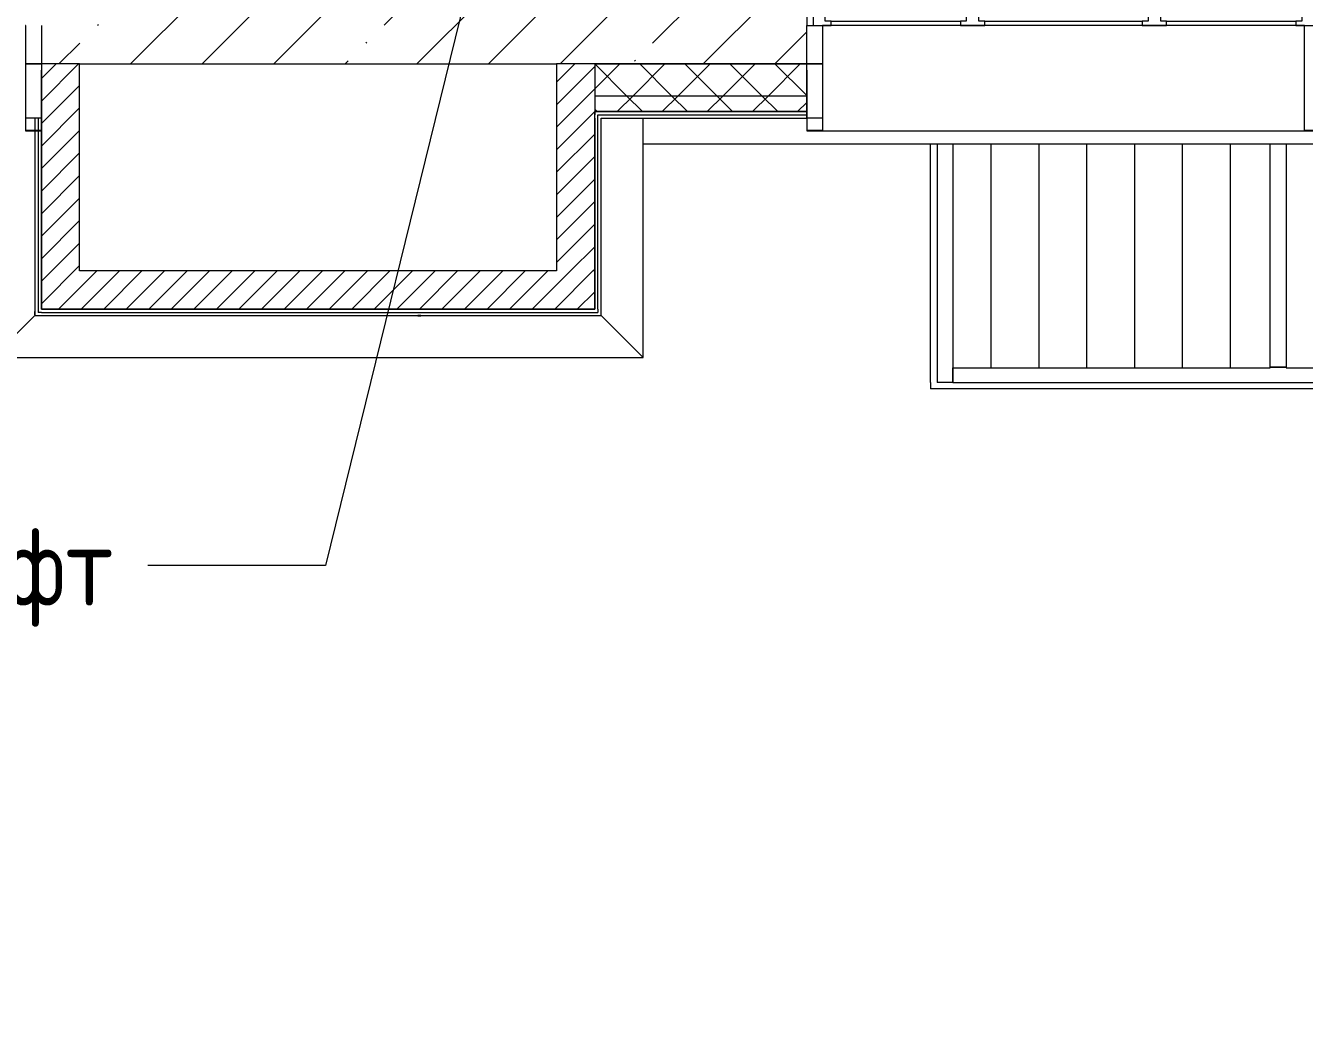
# Model space of a CAD drawing. Header units: millimetres. Extents: x -515342 to 330399, y -224905 to 507333.
# Drawn here: x -294778 to -290768, y -36151 to -33004 of the extents above; entities that cross this region are included whole.
import ezdxf

# ---------------------------------------------------------------- set-up
doc = ezdxf.new("R2010")
doc.units = ezdxf.units.MM
doc.layers.get('0').update_dxf_attribs({"lineweight": 0})
for name, color, linetype, lineweight in [('_ Окна', 7, 'Continuous', 0), ('Аннотация', 7, 'Continuous', 0), ('Витраж', 7, 'Continuous', 0), ('Обобщенные модели', 7, 'Continuous', 0), ('Ограждение', 7, 'Continuous', 0), ('Окна', 7, 'Continuous', 0), ('Панели витража', 7, 'Continuous', 0), ('Стены внутренние', 7, 'Continuous', 0), ('Стены наружные', 7, 'Continuous', 0), ('Стены несущие', 7, 'Continuous', 0), ('Стены отделка', 7, 'Continuous', 0), ('Стены перегородки', 7, 'Continuous', 0), ('Стены штриховка', 7, 'Continuous', 0)]:
    doc.layers.add(name, color=color, linetype=linetype, lineweight=lineweight)
doc.styles.add('GOST Common_1', font='', dxfattribs={"width": 0.9, "height": 250})
doc.styles.get('GOST Common_1').set_extended_font_data('GOST Common')
pattern_1 = [(45, (0, 0), (-70.71068, 70.71068), []), (135, (0, 0), (-70.71068, -70.71068), [])]
pattern_2 = [(45, (0, 0), (-35.35534, 35.35534), [])]
pattern_3 = [(90, (0, 315.64), (-150, 9e-15), [])]

# ---------------------------------------------------------------- blocks, each defined once
blk = doc.blocks.new('Окно_ПВХ_3Створки_1Фрамуга-верх - АР_Окно_ОП_1820_h_х1570_3ст2фр-в-9695280-О_АР_П_1_0_000_План 1 этажа')
at = {"layer": '_ Окна'}
for p, q in [((-729, 130), (-805, 130)), ((-805, 130), (-805, 70)), ((-785, 70), (-785, 130)), ((-729, 116), (-729, 130)), ((-247, 130), (-323, 130)), ((-323, 130), (-323, 116)), ((-247, 116), (-247, 130)), ((323, 130), (247, 130)), ((247, 130), (247, 116)), ((323, 116), (323, 130)), ((729, 130), (729, 116)), ((805, 130), (729, 130)), ((785, 70), (785, 130)), ((805, 70), (805, 130)), ((-747, 84), (-747, 116)), ((-747, 116), (-729, 116)), ((-305, 84), (-747, 84)), ((-323, 116), (-729, 116)), ((-323, 116), (-305, 116)), ((-305, 116), (-305, 84)), ((-265, 84), (-265, 116)), ((-265, 116), (-247, 116)), ((265, 84), (-265, 84)), ((247, 116), (-247, 116)), ((247, 116), (265, 116)), ((265, 116), (265, 84)), ((305, 84), (305, 116)), ((305, 116), (323, 116)), ((747, 84), (305, 84)), ((729, 116), (323, 116)), ((729, 116), (747, 116)), ((747, 116), (747, 84)), ((-805, 70), (-747, 70)), ((-765, 56), (-765, 70)), ((-680, 56), (-765, 56)), ((-680, 70), (-680, 56)), ((-372, 70), (-372, 56)), ((-287, 56), (-372, 56)), ((-305, 70), (-265, 70)), ((-287, 70), (-287, 56)), ((265, 70), (305, 70)), ((287, 56), (287, 70)), ((372, 56), (287, 56)), ((372, 70), (372, 56)), ((680, 70), (680, 56)), ((765, 56), (680, 56)), ((747, 70), (805, 70)), ((765, 70), (765, 56))]:
    blk.add_line(p, q, dxfattribs=at)
at = {"layer": 'Окна'}
for p, q in [((-729, 130), (-323, 130)), ((-247, 130), (247, 130)), ((323, 130), (729, 130)), ((-305, 70), (-729, 70)), ((-372, 56), (-680, 56)), ((-348.5, -4), (-348.5, 56)), ((-328.5, 56), (-328.5, -4)), ((265, 70), (-265, 70)), ((729, 70), (305, 70)), ((328.5, -4), (328.5, 56)), ((348.5, 56), (348.5, -4)), ((680, 56), (372, 56)), ((-328.5, -4), (-348.5, -4)), ((348.5, -4), (328.5, -4))]:
    blk.add_line(p, q, dxfattribs=at)
blk = doc.blocks.new('Прямоугольный импост - АР_Откос_Металлический_50х330 Белый Левый-V32-О_АР_П_1_0_000_План 1 этажа')
at = {"layer": 'Витраж'}
for p, q in [((83984.6, 2594.9), (82474.6, 2594.9)), ((82474.6, 2264.9), (83984.6, 2264.9))]:
    blk.add_line(p, q, dxfattribs=at)
blk = doc.blocks.new('Прямоугольный импост - АР_Откос_Металлический_50х330 Белый Правый-V33-О_АР_П_1_0_000_План 1 этажа')
at = {"layer": 'Витраж', "lineweight": 18}
for p, q in [((-50, -40), (-50, 290)), ((-50, 290), (-49, 290)), ((-49, 290), (-49, -39)), ((-1, -39), (-1, 150)), ((-1, 150), (0, 150)), ((0, 150), (0, -40)), ((0, -40), (-50, -40)), ((-49, -39), (-1, -39))]:
    blk.add_line(p, q, dxfattribs=at)
blk = doc.blocks.new('Прямоугольный импост - АР_Откос_Металлический_50х330 Белый Левый-V34-О_АР_П_1_0_000_План 1 этажа')
at = {"layer": 'Витраж', "lineweight": 18}
for p, q in [((-50, 290), (-50, -40)), ((-49, 290), (-50, 290)), ((-49, -39), (-49, 290)), ((0, 150), (-1, 150)), ((-1, 150), (-1, -39)), ((0, -40), (0, 150)), ((-50, -40), (0, -40)), ((-1, -39), (-49, -39))]:
    blk.add_line(p, q, dxfattribs=at)
blk = doc.blocks.new('Ограждение - Ограждение-9985969-О_АР_П_1_0_000_План 1 этажа')
at = {"layer": 'Ограждение'}
for p, q in [((81911.6, 1552.9), (81911.6, 2304.9)), ((79872.6, 2264.9), (79872.6, 1552.9)), ((79872.6, 1552.9), (80004.6, 1684.9)), ((81911.6, 1552.9), (81779.6, 1684.9)), ((79872.6, 1552.9), (81911.6, 1552.9))]:
    blk.add_line(p, q, dxfattribs=at)
blk = doc.blocks.new('Ограждение - Ограждение-10020226-О_АР_П_1_0_000_План 1 этажа')
at = {"layer": 'Ограждение'}
for p, q in [((85076.3, 2222.9), (85155, 2301.6)), ((85076.3, 2222.9), (81911.6, 2222.9)), ((85073.8, 317.5), (85076.3, 2222.9)), ((85072.7, -552), (85073.8, 307.5)), ((85072.7, -552), (85155, -469.8)), ((86415, -510), (86415, -552)), ((85895, -552), (85072.7, -552)), ((86325, -552), (85915, -552)), ((86415, -552), (86344.9, -552))]:
    blk.add_line(p, q, dxfattribs=at)
blk = doc.blocks.new('Материал вентрешетки - Материал-10144709-О_АР_П_1_0_000_План 1 этажа')
at = {"layer": 'Обобщенные модели'}
for p, q in [((21239.1, 1624.3), (21239.1, 1624.9)), ((21239.1, 1624.9), (21239.1, 1624.3)), ((21239.1, 1624.3), (21249.1, 1624.3)), ((21249.1, 1624.3), (21239.1, 1624.3)), ((21249.1, 1624.9), (21249.1, 1624.3)), ((21249.1, 1624.9), (21249.1, 1624.3))]:
    blk.add_line(p, q, dxfattribs=at)
blk = doc.blocks.new('Материал вентрешетки - Материал-V126-О_АР_П_1_0_000_План 1 этажа')
at = {"layer": 'Обобщенные модели'}
for p, q in [((81204.6, 1684.9), (81214.6, 1684.9)), ((81214.6, 1684.9), (81204.6, 1684.9)), ((81204.6, 1684.3), (81204.6, 1684.9)), ((81204.6, 1684.9), (81204.6, 1684.3)), ((81204.6, 1684.3), (81214.6, 1684.3)), ((81214.6, 1684.3), (81204.6, 1684.3)), ((81214.6, 1684.9), (81214.6, 1684.3)), ((81214.6, 1684.9), (81214.6, 1684.3))]:
    blk.add_line(p, q, dxfattribs=at)
blk = doc.blocks.new('Системная панель - АР_ПанельВитража_Монолитный поликарбонат 6мм-V181-О_АР_П_1_0_000_План 1 этажа')
at = {"layer": 'Панели витража'}
h = blk.add_hatch(dxfattribs=at)
h.set_pattern_fill('FP_69', color=256, style=0, pattern_type=2)
h.set_pattern_definition(pattern_3)
h.paths.add_polyline_path([(82883.1, 1521), (83878.1, 1521), (83878.1, 2222.9), (82883.1, 2222.9), (82883.1, 1916.2)])
for p, q in [((82883.1, 2222.9), (82883.1, 1521)), ((83878.1, 1521), (83878.1, 2222.9)), ((82883.1, 1521), (83878.1, 1521))]:
    blk.add_line(p, q, dxfattribs=at)
blk = doc.blocks.new('Прямоугольный импост - АР_Импост_50х50 _труба_-10238076-О_АР_П_1_0_000_План 1 этажа')
at = {"layer": 'Витраж'}
for p, q in [((18736.4, 16859), (18736.4, 16905)), ((19756.4, 16905), (18736.4, 16905)), ((19756.4, 16857.4), (19731.4, 16857.4))]:
    blk.add_line(p, q, dxfattribs=at)
blk = doc.blocks.new('Прямоугольный импост - АР_Импост_50х50 _труба_-V182-О_АР_П_1_0_000_План 1 этажа')
at = {"layer": 'Витраж'}
for p, q in [((82833.1, 2222.9), (82833.1, 1475)), ((82883.1, 1521), (82883.1, 1475)), ((82883.1, 1475), (82833.1, 1475))]:
    blk.add_line(p, q, dxfattribs=at)
blk = doc.blocks.new('Системная панель - АР_ПанельВитража_Монолитный поликарбонат 6мм-V184-О_АР_П_1_0_000_План 1 этажа')
at = {"layer": 'Панели витража'}
h = blk.add_hatch(dxfattribs=at)
h.set_pattern_fill('FP_69', color=256, style=0, pattern_type=2)
h.set_pattern_definition(pattern_3)
h.paths.add_polyline_path([(83928.1, 1521), (84923.1, 1521), (84923.1, 2222.9), (83928.1, 2222.9), (83928.1, 1916.2)])
for p, q in [((83928.1, 2222.9), (83928.1, 1521)), ((84923.1, 1521), (84923.1, 2222.9)), ((83928.1, 1521), (84923.1, 1521))]:
    blk.add_line(p, q, dxfattribs=at)
blk = doc.blocks.new('Прямоугольный импост - АР_Импост_50х50 _труба_-10238080-О_АР_П_1_0_000_План 1 этажа')
at = {"layer": 'Витраж'}
for p, q in [((20776.4, 16905), (19756.4, 16905)), ((20776.4, 16905), (20776.4, 16859)), ((19781.4, 16857.4), (19756.4, 16857.4))]:
    blk.add_line(p, q, dxfattribs=at)
blk = doc.blocks.new('Прямоугольный импост - АР_Импост_50х50 _труба_-10238181-О_АР_П_1_0_000_План 1 этажа')
at = {"layer": 'Витраж'}
blk.add_line((19731.4, 16857.4), (19781.4, 16857.4), dxfattribs=at)
blk = doc.blocks.new('СД_Люблино_Фасады_rvt-1-О_АР_П_1_0_000_План 1 этажа')
at = {"layer": 'Стены внутренние'}
h = blk.add_hatch(dxfattribs=at)
h.set_pattern_fill('FP_1', color=256, style=0, pattern_type=2)
h.set_pattern_definition([(45, (0, 0), (-224.5064, 224.5064), []), (45, (224.5, 0), (-224.5064, 224.5064), [396.875, -79.375, 3.353, -76.022])])
h.paths.add_polyline_path([(80024.6, 2475), (82424.6, 2475), (82424.6, 2975), (80024.6, 2975), (80024.6, 2595)])
h.paths.add_polyline_path([(84034.6, 2475), (85825, 2475), (85825, 2975), (84034.6, 2975), (84034.6, 2595)])
h.paths.add_polyline_path([(77241.8, 2475), (77614.6, 2475), (77614.6, 2975), (76428.8, 2975), (76428.8, 2475)])
h.paths.add_polyline_path([(71654.3, 2475), (74018.8, 2475), (74018.8, 2975), (71654.3, 2975), (71654.3, 2595)])
h.paths.add_polyline_path([(70044.3, 2475), (70044.3, 2975), (68833.2, 2975), (68833.2, 2475), (69547.1, 2475)])
h.paths.add_polyline_path([(66581.6, 2475), (67223.2, 2475), (67223.2, 2975), (66055, 2975), (66055, 2475)])
h.paths.add_polyline_path([(63916.6, 2475), (64445, 2475), (64445, 2975), (63279.5, 2975), (63279.5, 2475)])
h.paths.add_polyline_path([(59655, 2475), (61669.5, 2475), (61669.5, 2975), (59655, 2974.9)])
at = {"layer": 'Стены наружные'}
h = blk.add_hatch(dxfattribs=at)
h.set_pattern_fill('FP_12', color=256, style=0, pattern_type=2)
h.set_pattern_definition(pattern_2)
h.paths.add_polyline_path([(80024.6, 1704.9), (80144.6, 1704.9), (80144.6, 2475), (80024.6, 2475), (80024.6, 1916.2)])
h = blk.add_hatch(dxfattribs=at)
h.set_pattern_fill('FP_12', color=256, style=0, pattern_type=2)
h.set_pattern_definition(pattern_2)
h.paths.add_polyline_path([(81759.6, 1824.9), (81759.6, 2475), (81639.6, 2475), (81639.6, 1824.9)])
h = blk.add_hatch(dxfattribs=at)
h.set_pattern_fill('FP_10', color=256, style=0, pattern_type=2)
h.set_pattern_definition(pattern_1)
h.paths.add_polyline_path([(85175, 2374.9), (85225, 2374.9), (85225, 2474.9), (84034.6, 2474.9), (84034.6, 2374.9), (84348.6, 2374.9)])
h.paths.add_polyline_path([(82424.6, 2374.9), (82424.6, 2474.9), (81759.6, 2474.9), (81759.6, 2374.9)])
h = blk.add_hatch(dxfattribs=at)
h.set_pattern_fill('FP_10', color=256, style=0, pattern_type=2)
h.set_pattern_definition(pattern_1)
h.paths.add_polyline_path([(85165, 2324.9), (85175, 2324.9), (85175, 2374.9), (84034.6, 2374.9), (84034.6, 2324.9), (85155, 2324.9)])
h.paths.add_polyline_path([(82424.6, 2324.9), (82424.6, 2374.9), (81759.6, 2374.9), (81759.6, 2324.9)])
h = blk.add_hatch(dxfattribs=at)
h.set_pattern_fill('FP_12', color=256, style=0, pattern_type=2)
h.set_pattern_definition(pattern_2)
h.paths.add_polyline_path([(81759.6, 1704.9), (81759.6, 1824.9), (80144.6, 1824.9), (80144.6, 1704.9)])
at = {"layer": 'Стены внутренние'}
for p, q in [((80024.6, 2475), (79975.6, 2475)), ((82473.6, 2475), (82424.6, 2475)), ((80004.6, 2304.9), (79975.5, 2304.9)), ((82473.7, 2304.9), (82425.4, 2304.9)), ((82813.1, 1475), (82813.1, 2222.9)), ((82813.1, 1475), (82813.1, 1455)), ((84993.1, 1455), (82813.1, 1455))]:
    blk.add_line(p, q, dxfattribs=at)
at = {"layer": 'Стены наружные'}
for p, q in [((79975.6, 2474.9), (80024.6, 2474.9)), ((82424.6, 2474.9), (82473.6, 2474.9))]:
    blk.add_line(p, q, dxfattribs=at)
at = {"layer": 'Стены несущие'}
for p, q in [((80024.6, 2595), (80024.6, 2475)), ((82424.6, 2475), (82424.6, 2595)), ((80144.6, 2475), (81639.6, 2475)), ((81759.6, 2475), (82424.6, 2475))]:
    blk.add_line(p, q, dxfattribs=at)
at = {"layer": 'Стены отделка', "lineweight": 9}
for p, q in [((82424.6, 2474.9), (81759.6, 2474.9)), ((82424.6, 2374.9), (82424.6, 2474.9)), ((82424.6, 2324.9), (82424.6, 2374.9)), ((80014.6, 2304.9), (80004.6, 2304.9)), ((80004.6, 2304.9), (80004.6, 1684.9)), ((80024.6, 2304.9), (80014.6, 2304.9)), ((80024.6, 1704.9), (80024.6, 2304.9)), ((81779.6, 2304.9), (82424.6, 2304.9)), ((81779.6, 1704.9), (81779.6, 2304.9)), ((82424.6, 2314.9), (82424.6, 2324.9)), ((82424.6, 2304.9), (82424.6, 2314.9)), ((81759.6, 1824.9), (81759.6, 1704.9)), ((80004.6, 1684.9), (80014.6, 1684.9)), ((80014.6, 1684.9), (80024.6, 1684.9)), ((80014.6, 1684.9), (80024.6, 1684.9)), ((81759.6, 1704.9), (80024.6, 1704.9)), ((80024.6, 1684.9), (81779.6, 1684.9)), ((81779.6, 1694.9), (81779.6, 1704.9)), ((81779.6, 1694.9), (81779.6, 1704.9)), ((81779.6, 1684.9), (81779.6, 1694.9))]:
    blk.add_line(p, q, dxfattribs=at)
at = {"layer": 'Стены перегородки'}
for p, q in [((80024.6, 2475), (80024.6, 1704.9)), ((80144.6, 1824.9), (80144.6, 2475)), ((81639.6, 2475), (81639.6, 1824.9)), ((81759.6, 2474.9), (81759.6, 2374.9)), ((81759.6, 2374.9), (81759.6, 2324.9)), ((81759.6, 2324.9), (81759.6, 2314.9)), ((81759.6, 2314.9), (81759.6, 2324.9)), ((81759.6, 2304.9), (81759.6, 2314.9)), ((81759.6, 1824.9), (81759.6, 2304.9)), ((81759.6, 2304.9), (81759.6, 1824.9)), ((81639.6, 1824.9), (80144.6, 1824.9)), ((81759.6, 1704.9), (81759.6, 1824.9)), ((80024.6, 1704.9), (80144.6, 1704.9)), ((80144.6, 1704.9), (81759.6, 1704.9))]:
    blk.add_line(p, q, dxfattribs=at)
at = {"layer": 'Стены штриховка'}
for p, q in [((80144.6, 2475), (80024.6, 2475)), ((81759.6, 2475), (81639.6, 2475)), ((81759.6, 2374.9), (82424.6, 2374.9)), ((80014.6, 2304.9), (80014.6, 1694.9)), ((81759.6, 2324.9), (82424.6, 2324.9)), ((82424.6, 2324.9), (81759.6, 2324.9)), ((81769.6, 2314.9), (82424.6, 2314.9)), ((81769.6, 2304.9), (81769.6, 2314.9)), ((81769.6, 1704.9), (81769.6, 2304.9)), ((80024.6, 1694.9), (80014.6, 1694.9)), ((80024.6, 1694.9), (81769.6, 1694.9)), ((81769.6, 1704.9), (81769.6, 1694.9))]:
    blk.add_line(p, q, dxfattribs=at)
at = {"layer": 'Витраж', "lineweight": 9}
for name, p in [('Прямоугольный импост - АР_Откос_Металлический_50х330 Белый Левый-V34-О_АР_П_1_0_000_План 1 этажа', (80024.6, 2304.9)), ('Прямоугольный импост - АР_Откос_Металлический_50х330 Белый Левый-V32-О_АР_П_1_0_000_План 1 этажа', (0, 0)), ('Прямоугольный импост - АР_Откос_Металлический_50х330 Белый Левый-V34-О_АР_П_1_0_000_План 1 этажа', (84034.6, 2304.9)), ('Прямоугольный импост - АР_Импост_50х50 _труба_-V182-О_АР_П_1_0_000_План 1 этажа', (0, 0))]:
    blk.add_blockref(name, p, dxfattribs=at)
at = {"layer": 'Витраж', "lineweight": 9, "extrusion": (0, 0, -1)}
blk.add_blockref('Прямоугольный импост - АР_Откос_Металлический_50х330 Белый Правый-V33-О_АР_П_1_0_000_План 1 этажа', (-82424.6, 2304.9), dxfattribs=at)
at = {"layer": 'Витраж', "lineweight": 9, "rotation": 180}
for name in ['Прямоугольный импост - АР_Импост_50х50 _труба_-10238080-О_АР_П_1_0_000_План 1 этажа', 'Прямоугольный импост - АР_Импост_50х50 _труба_-10238181-О_АР_П_1_0_000_План 1 этажа', 'Прямоугольный импост - АР_Импост_50х50 _труба_-10238076-О_АР_П_1_0_000_План 1 этажа']:
    blk.add_blockref(name, (103659.4, 18380), dxfattribs=at)
at = {"layer": 'Обобщенные модели', "lineweight": 9, "rotation": 270.0000000000002}
blk.add_blockref('Материал вентрешетки - Материал-10144709-О_АР_П_1_0_000_План 1 этажа', (78379.7, 22936.6), dxfattribs=at)
at = {"layer": 'Обобщенные модели', "lineweight": 9}
for name, p in [('Материал вентрешетки - Материал-10144709-О_АР_П_1_0_000_План 1 этажа', (59965.5, 60)), ('Материал вентрешетки - Материал-10144709-О_АР_П_1_0_000_План 1 этажа', (59965.5, 60)), ('Материал вентрешетки - Материал-10144709-О_АР_П_1_0_000_План 1 этажа', (59965.5, 60)), ('Материал вентрешетки - Материал-V126-О_АР_П_1_0_000_План 1 этажа', (0, 0))]:
    blk.add_blockref(name, p, dxfattribs=at)
at = {"layer": 'Ограждение', "lineweight": 9}
for name in ['Ограждение - Ограждение-9985969-О_АР_П_1_0_000_План 1 этажа', 'Ограждение - Ограждение-10020226-О_АР_П_1_0_000_План 1 этажа']:
    blk.add_blockref(name, (0, 0), dxfattribs=at)
at = {"layer": 'Окна', "lineweight": 9, "rotation": 180}
blk.add_blockref('Окно_ПВХ_3Створки_1Фрамуга-верх - АР_Окно_ОП_1820_h_х1570_3ст2фр-в-9695280-О_АР_П_1_0_000_План 1 этажа', (83229.6, 2725), dxfattribs=at)
at = {"layer": 'Панели витража', "lineweight": 9}
for name in ['Системная панель - АР_ПанельВитража_Монолитный поликарбонат 6мм-V181-О_АР_П_1_0_000_План 1 этажа', 'Системная панель - АР_ПанельВитража_Монолитный поликарбонат 6мм-V184-О_АР_П_1_0_000_План 1 этажа']:
    blk.add_blockref(name, (0, 0), dxfattribs=at)

msp = doc.modelspace()

# ---------------------------------------------------------------- linework, layer by layer
at = {"layer": 'Аннотация'}
for p, q in [((-292648.7962, -29863.1216), (-293837.9543, -34698.3028)), ((-294389.3061, -34698.3028), (-294394.9874, -34698.3028)), ((-293837.9543, -34698.3028), (-294389.3061, -34698.3028))]:
    msp.add_line(p, q, dxfattribs=at)

# ---------------------------------------------------------------- block references
msp.add_blockref('СД_Люблино_Фасады_rvt-1-О_АР_П_1_0_000_План 1 этажа', (-374753.1427, -35598.5295))

# ---------------------------------------------------------------- texts
at = {"layer": 'Аннотация', "insert": (-295198.6592, -34573.3028), "char_height": 250, "width": 880.252875, "attachment_point": 1, "style": 'GOST Common_1'}
msp.add_mtext('лифт', dxfattribs=at)

doc.saveas('drawing.dxf')
